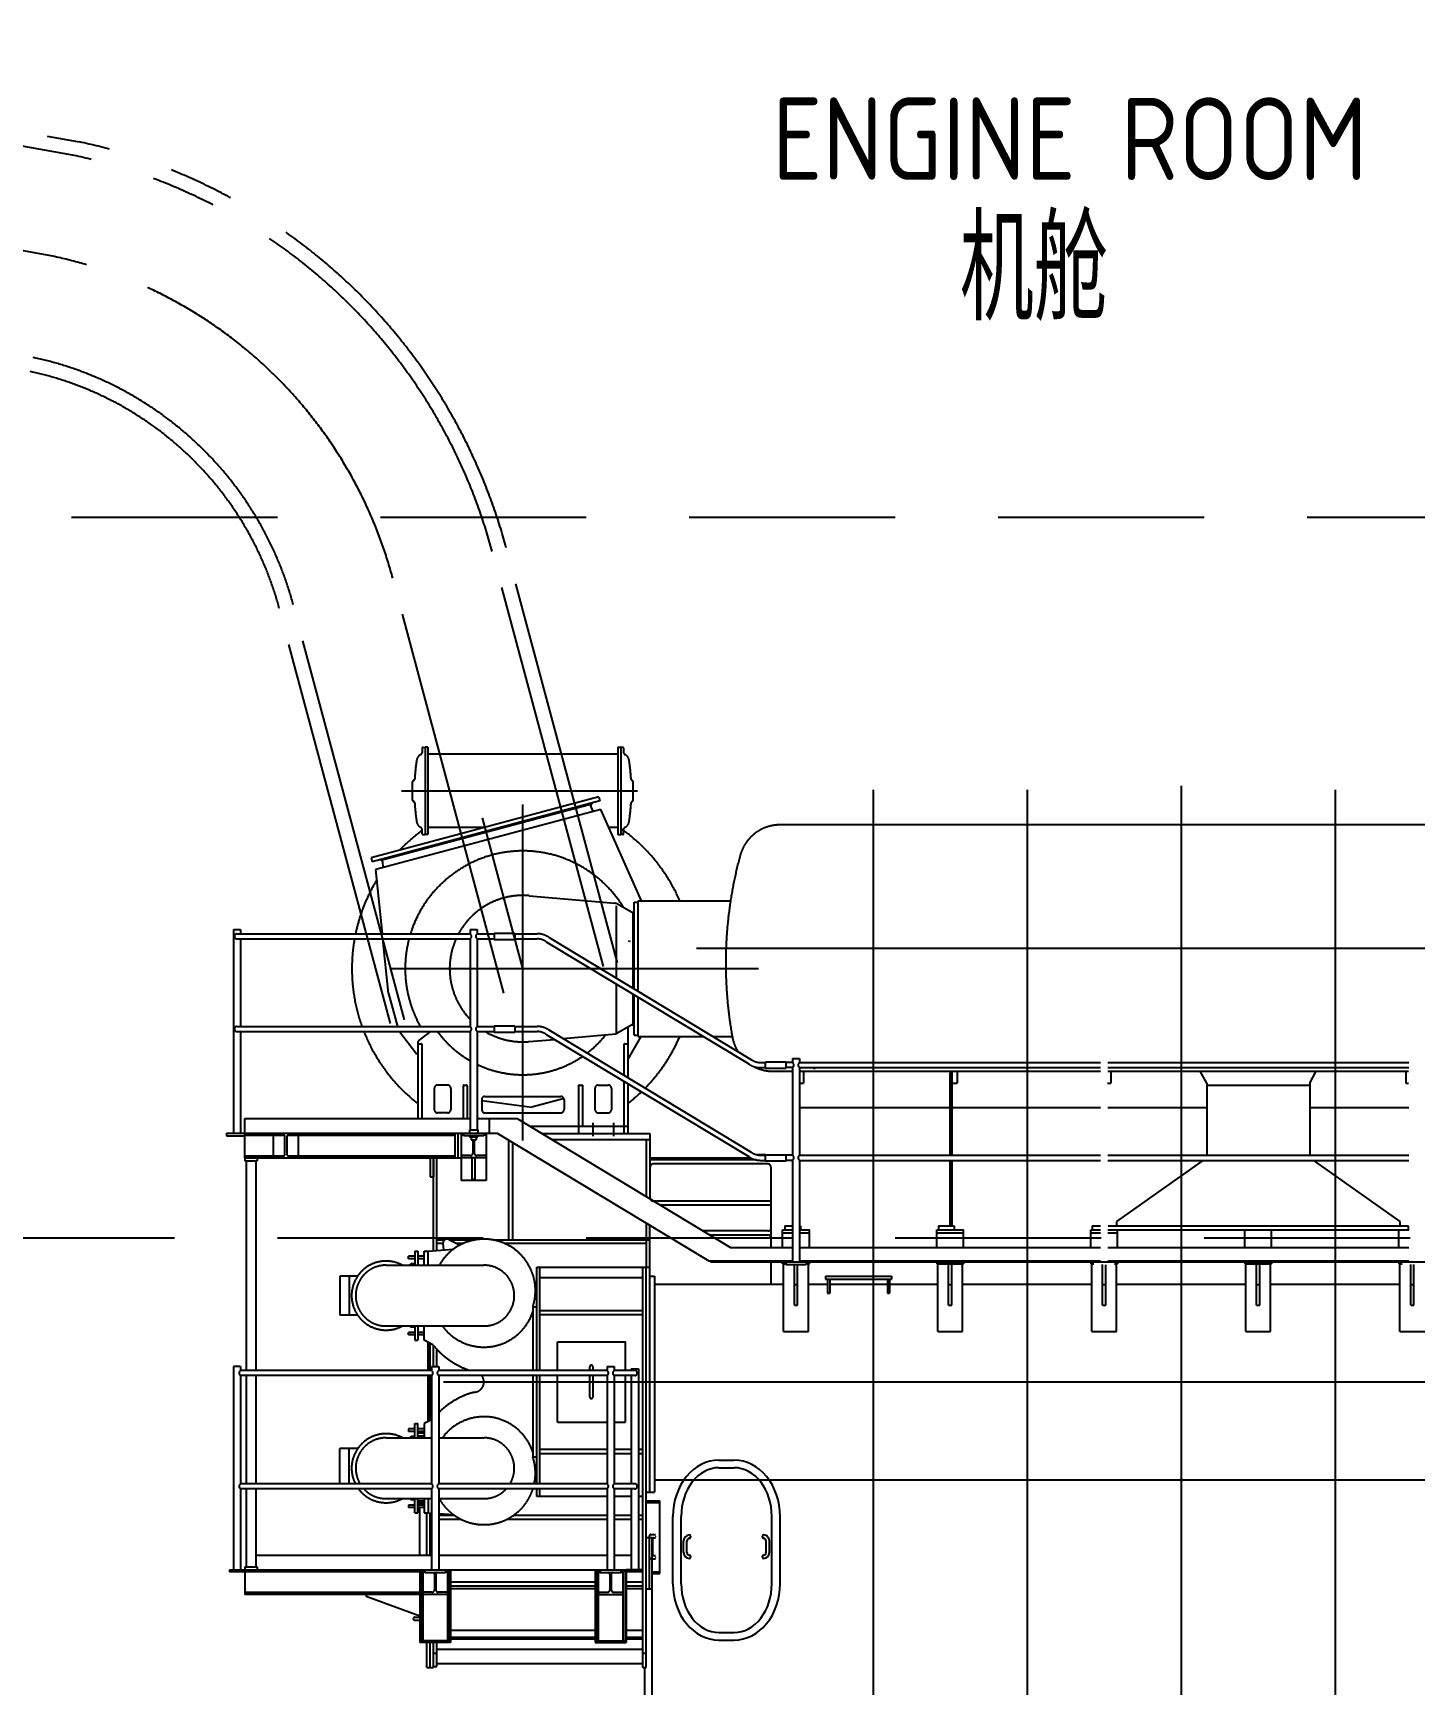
# Model space of a CAD drawing. Header units: millimetres. Extents: x -1838618 to -1600818, y -1770412 to -1553248.
# Drawn here: x -1812790 to -1806082, y -1657614 to -1649596 of the extents above; entities that cross this region are included whole.
import ezdxf

# ---------------------------------------------------------------- set-up
doc = ezdxf.new("R2010")
doc.units = ezdxf.units.MM
doc.header["$LTSCALE"] = 100
for name, pattern in [('CENTER2', [28.575, 19.05, -3.175, 3.175, -3.175]), ('DASHED', [0.75, 0.5, -0.25]), ('PHANTOM', [2.5, 1.25, -0.25, 0.25, -0.25, 0.25, -0.25])]:
    doc.linetypes.add(name, pattern=pattern)
for name, color, linetype in [('418exhaust', 30, 'Continuous'), ('419insulation', 63, 'PHANTOM'), ('bt', 7, 'Continuous')]:
    doc.layers.add(name, color=color, linetype=linetype)
doc.styles.get("Standard").update_dxf_attribs({"font": 'gbenor.shx', "width": 0.9, "bigfont": 'gbcbig.shx'})

# ---------------------------------------------------------------- blocks, each defined once
blk = doc.blocks.new('ME-1')
at = {"color": 9, "linetype": 'CENTER2', "ltscale": 25.4}
for p, q in [((-747.021075, 6578.2345), (-747.021075, 6556.96985)), ((-743.126275, 6582.2323), (-732.985275, 6582.4978)), ((-719.01815, 6582.49475), (-733.019625, 6582.49475)), ((-733.019625, 6582.49475), (-733.019625, 6158.5003)), ((-719.01815, 6582.49475), (-719.01815, 6158.5003)), ((202.98045, 6582.49475), (202.98045, 6158.5003)), ((202.98045, 6582.49475), (216.980375, 6582.49475)), ((227.08515, 6582.2323), (216.94795, 6582.4978)), ((216.980375, 6582.49475), (216.980375, 6158.5003)), ((230.980325, 6578.2345), (230.980325, 6556.96985)), ((202.98045, 6548.49815), (-719.01815, 6548.49815)), ((-794.01815, 6325.500125), (-794.01815, 6415.49645)), ((277.98045, 6325.500125), (277.98045, 6415.49645)), ((111.218275, 6341.98495), (-994.768875, 6045.64095)), ((-846.722, 6370.5002), (298.527175, 6370.5002)), ((111.21675, 6341.9819), (116.3933, 6322.66235)), ((1441.979625, 6375.71985), (1441.979625, -1397.150425)), ((2189.979575, 6375.71985), (2189.979575, -1397.150425)), ((2937.983725, 6395.238875), (2937.983725, -1397.150425)), ((3685.98445, 6375.71985), (3685.98445, -1397.150425)), ((116.3933, 6322.66235), (-989.59005, 6026.314925)), ((119.77465, 6281.124875), (-971.75405, 5988.650525)), ((76.635375, 6306.834025), (-947.244625, 6032.48635)), ((-258.019625, 4673.512275), (-258.019625, 6304.702775)), ((83.56935, 6271.4306), (71.53475, 6298.275375)), ((75.34145, 6311.662675), (76.635375, 6306.834025)), ((318.426925, 5838.0024), (119.77465, 6281.12565)), ((-747.021075, 6162.762075), (-747.021075, 6184.0275)), ((-446.62435, 6192.5003), (-719.01815, 6192.5003)), ((-258.0135, 5508.003625), (-454.229325, 6240.288925)), ((202.98045, 6192.5003), (159.499775, 6192.5003)), ((230.980325, 6162.762075), (230.980325, 6184.0275)), ((5570.9965, 6206.00015), (990.8131, 6206.00015)), ((-743.127025, 6158.761975), (-732.98605, 6158.496475)), ((-719.01815, 6158.5003), (-733.019625, 6158.5003)), ((202.98045, 6158.5003), (216.980375, 6158.5003)), ((227.084375, 6158.762375), (216.9472, 6158.496875)), ((-994.7666, 6045.634475), (-989.59005, 6026.314925)), ((-948.538575, 6037.3146), (-947.244625, 6032.48635)), ((-935.55715, 5998.358925), (-938.557025, 6027.624525)), ((-939.857075, 5677.50015), (-971.75635, 5988.659675)), ((-226.676525, 5862.122725), (189.0507, 5825.329975)), ((195.623425, 5813.269425), (195.623425, 5462.3665)), ((276.9852, 5778.00445), (201.34815, 5821.459575)), ((276.982525, 5413.28165), (276.982525, 5785.506075)), ((276.982525, 5785.506075), (281.98245, 5785.506075)), ((281.98245, 5410.264975), (281.98245, 5830.507275)), ((281.98245, 5830.507275), (301.982525, 5830.507275)), ((301.982525, 5398.1987), (301.982525, 5838.006975)), ((301.982525, 5838.006975), (750.207175, 5838.006975)), ((-1663.524975, 5697.49985), (-1663.524975, 4710.004425)), ((-1663.524975, 5697.49985), (-1628.533525, 5697.49985)), ((-1628.527425, 5697.500625), (-1628.527425, 5677.4994)), ((-514.51375, 5697.500625), (-514.51375, 5677.4994)), ((-514.51375, 5697.49985), (-479.5223, 5697.49985)), ((-479.5162, 5697.500625), (-479.5162, 5677.4994)), ((-1646.0262, 5677.50015), (-514.51375, 5677.50015)), ((-1646.0262, 5652.500925), (-514.51375, 5652.500925)), ((-1628.527425, 5652.50055), (-1628.527425, 5227.50435)), ((-910.1772, 5387.99325), (-937.2936, 5652.500925)), ((-514.51375, 5652.50055), (-514.51375, 5251.0376)), ((-479.5162, 5677.50435), (-397.82065, 5677.50435)), ((-479.5162, 5652.50435), (-397.82065, 5652.50435)), ((-479.5162, 5652.50055), (-479.5162, 5227.50435)), ((-397.82065, 5680.004125), (-297.82065, 5680.004125)), ((-397.82065, 5680.004125), (-397.82065, 5650.0042)), ((-397.82065, 5650.0042), (-297.82065, 5650.0042)), ((-297.82065, 5680.004125), (-297.82065, 5650.0042)), ((-297.82065, 5677.50435), (-188.35295, 5677.50435)), ((-297.82065, 5652.50435), (-188.35295, 5652.50435)), ((-145.333075, 5638.939675), (838.166075, 5045.582575)), ((-130.995525, 5659.41965), (852.5036, 5066.06255)), ((584.9457, 5608.0002), (5867.323675, 5608.0002)), ((-895.8309, 5508.0002), (885.3943, 5508.0002)), ((-910.1772, 5387.990575), (-867.174125, 5227.502075)), ((195.62305, 5433.2367), (195.62305, 5191.26625)), ((276.982525, 5230.5134), (276.982525, 5384.151475)), ((281.98245, 5185.512175), (281.98245, 5381.1348)), ((301.982525, 5178.012475), (301.982525, 5369.068525)), ((-1646.0262, 5227.503975), (-514.51375, 5227.503975)), ((-514.51375, 5251.0376), (-514.51375, 5227.50435)), ((-479.5162, 5227.50435), (-397.82065, 5227.50435)), ((-397.82065, 5230.004125), (-297.82065, 5230.004125)), ((-397.82065, 5230.004125), (-397.82065, 5200.0042)), ((-297.82065, 5230.004125), (-297.82065, 5200.0042)), ((-297.82065, 5227.50435), (-188.35295, 5227.50435)), ((276.9848, 5238.003925), (195.62915, 5191.2632)), ((251.982525, 5223.644275), (251.982525, 4978.3638)), ((276.982525, 5230.5134), (281.98245, 5230.5134)), ((-1646.0262, 5202.503975), (-514.51375, 5202.503975)), ((-1628.527425, 5202.50435), (-1628.527425, 4710.004425)), ((-856.76915, 5202.5036), (-773.1281, 5093.49975)), ((-768.017175, 5154.48265), (-768.017175, 4780.004125)), ((-764.1094, 5157.4814), (-705.434775, 5202.50435)), ((-764.013275, 5143.0069), (-752.01375, 5143.0069)), ((-748.02205, 5143.0069), (-748.02205, 4780.004125)), ((-514.51375, 5202.50435), (-514.51375, 4725.0042)), ((-479.5162, 5202.50435), (-479.5162, 4864.995975)), ((-479.5162, 5202.50435), (-397.82065, 5202.50435)), ((-397.82065, 5200.0042), (-297.82065, 5200.0042)), ((-297.82065, 5202.50435), (-188.35295, 5202.50435)), ((-226.672725, 5153.891375), (-105.07695, 5164.653025)), ((-145.33345, 5188.94005), (838.170275, 4595.578)), ((852.5078, 4616.05835), (-130.995925, 5209.420025)), ((-62.9707, 5168.3796), (195.626475, 5191.26625)), ((231.98245, 5139.0068), (231.98245, 4990.430075)), ((235.9814, 5143.0069), (247.9809, 5143.0069)), ((314.724, 5178.012475), (251.9871, 5069.348925)), ((281.98245, 5185.512175), (301.982525, 5185.512175)), ((301.982525, 5178.012475), (618.66115, 5178.012475)), ((666.9449, 5178.012475), (758.55945, 5178.012475)), ((895.52385, 5052.491375), (919.935625, 5052.491375)), ((919.932575, 5054.99155), (1019.929525, 5054.99155)), ((919.935625, 5024.991225), (919.935625, 5054.99155)), ((1019.932575, 5024.991225), (1019.932575, 5054.99155)), ((1050.48335, 5052.491375), (1019.932575, 5052.491375)), ((1050.48335, 5072.492975), (1050.48335, 5052.491775)), ((1050.48335, 5072.492225), (1085.478225, 5072.492225)), ((1085.478225, 5052.492525), (2546.4844, 5052.492525)), ((1085.4809, 5072.492975), (1085.4809, 5052.491775)), ((2581.491125, 5052.492525), (4042.4763, 5052.492525)), ((895.52385, 5027.492525), (919.257, 5027.492525)), ((919.932575, 5024.991225), (1019.929525, 5024.991225)), ((956.856175, 5009.99605), (1050.48335, 5009.99605)), ((1050.48335, 5027.492525), (1019.932575, 5027.492525)), ((1050.48335, 5027.4933), (1050.48335, 4602.496725)), ((1085.478225, 5027.493675), (2546.487825, 5027.493675)), ((1085.4809, 5027.4933), (1085.4809, 4602.496725)), ((1085.4809, 5009.99605), (2545.849625, 5009.99605)), ((1103.9818, 5009.99605), (1103.9818, 4951.99625)), ((1814.97995, 5002.00005), (1824.9802, 5002.00005)), ((1814.97995, 5002.00005), (1814.97995, 4602.496725)), ((1824.9802, 5009.99605), (1824.9802, 4602.496725)), ((1849.9802, 5009.99605), (1849.9802, 4951.99625)), ((2581.3576, 5009.99605), (4041.82245, 5009.99605)), ((2581.488825, 5027.493675), (4042.4801, 5027.493675)), ((2595.98085, 5009.99605), (2595.98085, 4951.99625)), ((3061.9816, 4951.997375), (3030.2006, 5009.99795)), ((3561.981425, 4951.997775), (3593.76205, 5009.997575)), ((4027.980825, 5009.99605), (4027.980825, 4951.99625)), ((-688.0184, 4927.00615), (-688.0184, 4824.00665)), ((-624.016925, 4943.0069), (-672.014975, 4943.0069)), ((-608.019625, 4927.00615), (-608.019625, 4824.00665)), ((-548.02205, 4939.0068), (-548.02205, 4780.004125)), ((-544.01815, 4943.0069), (-532.018625, 4943.0069)), ((-528.020825, 4939.0068), (-528.020825, 4780.004125)), ((11.978175, 4943.0069), (31.97825, 4943.0069)), ((11.978175, 4943.0069), (11.978175, 4708.00705)), ((31.97825, 4943.0069), (31.97825, 4747.007375)), ((91.980375, 4927.00615), (91.980375, 4824.00665)), ((107.9819, 4943.0069), (155.979175, 4943.0069)), ((171.979175, 4927.006925), (171.979175, 4824.00665)), ((231.98245, 4961.2999), (231.98245, 4709.99985)), ((251.982525, 4949.233625), (251.982525, 4709.99985)), ((1085.4809, 4951.99625), (1103.9818, 4951.99625)), ((1824.9802, 4951.99625), (1849.9802, 4951.99625)), ((2580.9025, 4951.99625), (2595.98085, 4951.99625)), ((3061.981225, 4951.998525), (3061.981225, 4602.496725)), ((3061.981225, 4942.996225), (3561.981225, 4942.996225)), ((3561.981225, 4951.997775), (3561.981225, 4602.496725)), ((4027.980825, 4951.99625), (4040.639525, 4951.99625)), ((-479.5162, 4864.995975), (-479.5162, 4725.0042)), ((-458.019625, 4872.006225), (-458.019625, 4824.00665)), ((-458.011975, 4867.631925), (-213.938875, 4835.4992)), ((-442.0162, 4888.006975), (-74.018075, 4888.006975)), ((-58.0177, 4877.27815), (-213.93925, 4835.4992)), ((-58.0219, 4872.006225), (-58.0219, 4824.00665)), ((1085.4809, 4833.987825), (1814.97995, 4833.987825)), ((1824.9802, 4833.987825), (2545.9942, 4833.987825)), ((2581.617375, 4833.987825), (3061.981225, 4833.987825)), ((3561.981225, 4833.987825), (4042.40915, 4833.987825)), ((-1608.025725, 4710.004425), (-1608.025725, 4780.004125)), ((-1608.025725, 4780.004125), (-514.51375, 4780.004125)), ((-624.016925, 4808.00705), (-672.014975, 4808.00705)), ((-479.5162, 4780.004125), (-286.36435, 4780.004125)), ((-442.0162, 4808.00705), (-74.018075, 4808.00705)), ((-421.0079, 4780.004125), (-421.0079, 4710.004425)), ((-286.3651, 4780.00565), (749.59185, 4154.99725)), ((-225.042325, 4743.0069), (7.9819, 4743.0069)), ((15.982075, 4743.0069), (251.982525, 4743.0069)), ((81.97825, 4758.969125), (81.97825, 4695.33615)), ((107.9777, 4808.00705), (155.97575, 4808.00705)), ((181.98245, 4758.969125), (181.98245, 4695.33615)), ((-1696.0323, 4710.004425), (-1696.0323, 4697.004325)), ((-1696.0323, 4710.004425), (-383.1539, 4710.004425)), ((-1696.0323, 4697.004325), (-1608.025725, 4697.004325)), ((-1608.025725, 4590.00435), (-1608.025725, 4710.004425)), ((-1608.025725, 4700.0042), (-1418.029375, 4700.0042)), ((-1468.029375, 4590.00435), (-1468.029375, 4710.004425)), ((-1413.0306, 4605.004125), (-1413.0306, 4695.004275)), ((-1403.03305, 4605.004125), (-1403.03305, 4695.004275)), ((-1398.03425, 4700.0042), (-1348.02815, 4700.0042)), ((-1348.02815, 4590.00435), (-1348.02815, 4710.004425)), ((-1348.02815, 4700.0042), (-587.0052, 4700.0042)), ((-587.0052, 4590.00435), (-587.0052, 4710.004425)), ((-572.008875, 4590.00435), (-572.008875, 4710.004425)), ((-557.018625, 4710.004425), (-557.018625, 4480.0045)), ((-547.021075, 4699.004375), (-557.018625, 4699.004375)), ((-547.021075, 4710.004425), (-547.021075, 4697.004325)), ((-447.021075, 4697.004325), (-547.021075, 4697.004325)), ((-517.0223, 4725.0042), (-517.0223, 4710.004425)), ((-517.0223, 4725.0042), (-477.01985, 4725.0042)), ((-517.0223, 4697.004325), (-517.0223, 4691.004575)), ((-517.0223, 4691.004575), (-477.01985, 4691.004575)), ((-509.0206, 4691.004575), (-509.0206, 4677.00425)), ((-509.0206, 4677.00425), (-485.021575, 4677.00425)), ((-500.26815, 4677.00425), (-500.26815, 4613.0024)), ((-493.774, 4677.00425), (-493.774, 4613.0024)), ((-485.021575, 4691.004575), (-485.021575, 4677.00425)), ((-477.01985, 4725.0042), (-477.01985, 4710.004425)), ((-477.01375, 4691.004575), (-477.01375, 4697.004325)), ((-447.021075, 4710.004425), (-447.021075, 4697.004325)), ((-437.023525, 4699.004375), (-447.021075, 4699.004375)), ((-437.023525, 4710.004425), (-437.023525, 4480.0045)), ((-383.1516, 4710.003275), (644.51715, 4089.995575)), ((-326.018875, 4191.00265), (-326.018875, 4675.53445)), ((-306.01765, 4191.00265), (-306.01765, 4663.467425)), ((-167.02725, 4708.00705), (358.975625, 4708.00705)), ((-117.2836, 4677.996075), (358.975625, 4677.996075)), ((340.48465, 4677.996075), (340.48465, 4401.8177)), ((358.975625, 4708.00705), (358.975625, 4390.662)), ((-1608.025725, 4600.0042), (-1418.029375, 4600.0042)), ((-1608.025725, 4590.00435), (-1608.025725, 4575.0042)), ((-1608.025725, 4590.00435), (-557.3055, 4590.00435)), ((-1608.025725, 4575.0042), (-1548.02815, 4575.0042)), ((-1602.141925, 4575.0042), (-1602.141925, 3557.510775)), ((-1553.8448, 4575.0042), (-1553.8448, 3557.510775)), ((-1548.02815, 4590.00435), (-1548.02815, 4575.0042)), ((-1398.03425, 4600.0042), (-1348.02815, 4600.0042)), ((-1348.02815, 4600.0042), (-587.0052, 4600.0042)), ((-708.0135, 4590.00435), (-708.0135, 4497.96525)), ((-692.0162, 4590.00435), (-692.0162, 4497.96525)), ((-692.0162, 4139.2006), (-692.0162, 4590.00435)), ((-676.018875, 4140.3946), (-676.018875, 4590.00435)), ((-512.26765, 4601.00175), (-557.018625, 4601.00175)), ((-437.023525, 4590.00435), (-557.018625, 4590.00435)), ((-504.5223, 4485.004425), (-504.5223, 4590.00435)), ((-489.51985, 4485.004425), (-489.51985, 4590.00435)), ((-437.023525, 4601.00175), (-481.7745, 4601.00175)), ((358.975625, 4589.98795), (847.12755, 4589.98795)), ((876.878375, 4579.984675), (358.975625, 4579.984675)), ((919.935625, 4603.985225), (880.6538, 4603.985225)), ((895.52385, 4602.49635), (919.935625, 4602.49635)), ((895.52385, 4577.496725), (919.935625, 4577.496725)), ((919.932575, 4604.996125), (1019.929525, 4604.996125)), ((919.932575, 4574.9962), (1019.929525, 4574.9962)), ((919.935625, 4574.9958), (919.935625, 4604.996125)), ((1019.932575, 4574.9958), (1019.932575, 4604.996125)), ((1050.48335, 4602.49635), (1019.932575, 4602.49635)), ((1050.48335, 4577.496725), (1019.932575, 4577.496725)), ((1050.48335, 4577.4971), (1050.48335, 4084.9968)), ((1085.478225, 4602.496725), (2546.487825, 4602.496725)), ((1085.478225, 4577.496725), (2546.483625, 4577.496725)), ((1085.4809, 4577.4971), (1085.4809, 4084.9968)), ((1814.97995, 4577.496725), (1814.97995, 4260.00215)), ((1824.9802, 4577.496725), (1824.9802, 4260.00215)), ((2581.48425, 4602.496725), (4042.480875, 4602.496725)), ((2581.48425, 4577.496725), (4042.475925, 4577.496725)), ((3042.9642, 4577.496725), (2623.981125, 4279.99955)), ((3581.001125, 4577.496725), (3999.98115, 4280.00185)), ((-708.0135, 4497.96525), (-692.0162, 4497.96525)), ((931.48425, 4559.983825), (374.484275, 4559.983825)), ((946.4844, 4544.983675), (946.4844, 4154.996875)), ((-437.023525, 4480.0045), (-557.018625, 4480.0045)), ((-489.51985, 4485.004425), (-504.5223, 4485.004425)), ((946.4844, 4379.985425), (376.672, 4379.985425)), ((946.4844, 4359.98535), (409.8221, 4359.98535)), ((340.48465, 4273.423), (340.48465, 4059.0027)), ((358.975625, 2966.998675), (358.975625, 4262.266925)), ((1013.9809, 4260.00215), (1013.9809, 4240.00245)), ((1013.9809, 4260.00215), (1050.48335, 4260.00215)), ((1085.4809, 4260.00215), (1088.97975, 4260.00215)), ((1088.97975, 4260.00215), (1088.97975, 4240.00245)), ((1759.980025, 4260.00215), (1759.980025, 4240.00245)), ((1759.980025, 4260.00215), (1834.980025, 4260.00215)), ((1834.980025, 4260.00215), (1834.980025, 4240.00245)), ((2505.9811, 4260.00175), (2505.9811, 4240.001675)), ((2505.9811, 4260.00175), (2546.488225, 4260.00175)), ((2583.98135, 4260.00175), (4039.9811, 4260.00175)), ((2623.981125, 4280.00185), (2623.981125, 4260.00175)), ((3999.98095, 4280.00185), (3999.98095, 4260.00175)), ((4039.9811, 4260.00175), (4039.9811, 4240.001675)), ((-676.018875, 4191.00265), (-638.0184, 4191.00265)), ((-676.018875, 4175.00305), (-646.09335, 4175.00305)), ((-645.965175, 4173.3593), (-643.45205, 4142.825325)), ((-617.2283, 4192.9619), (-563.073325, 4166.436)), ((-614.025475, 4191.00265), (-491.552325, 4191.00265)), ((-580.5599, 4175.00305), (-544.9947, 4175.00305)), ((-402.489825, 4191.00265), (358.975625, 4191.00265)), ((-349.04745, 4175.00305), (340.48465, 4175.00305)), ((931.48425, 4234.98765), (617.0071, 4234.98765)), ((931.48425, 4214.987575), (650.157575, 4214.987575)), ((1002.985025, 4240.00245), (1050.48335, 4240.00245)), ((1002.985025, 4154.996875), (1002.985025, 4240.00245)), ((1002.985025, 4226.426325), (1050.48335, 4226.426325)), ((1085.4809, 4240.00245), (1132.981125, 4240.00245)), ((1085.4809, 4226.426325), (1132.981125, 4226.426325)), ((1132.981125, 4154.996875), (1132.981125, 4240.00245)), ((1750.987275, 4240.00245), (1880.98185, 4240.00245)), ((1750.987275, 4154.996875), (1750.987275, 4240.00245)), ((1750.987275, 4226.426325), (1880.98185, 4226.426325)), ((1880.98185, 4154.996875), (1880.98185, 4240.00245)), ((2498.985325, 4240.001675), (2546.488225, 4240.001675)), ((2498.985325, 4154.996875), (2498.985325, 4240.001675)), ((2498.985325, 4226.426325), (2546.488225, 4226.426325)), ((2581.48425, 4240.001675), (4042.48125, 4240.001675)), ((2581.48425, 4226.426325), (2628.98295, 4226.426325)), ((2628.98295, 4154.996875), (2628.98295, 4240.001675)), ((3246.9784, 4154.996875), (3246.9784, 4240.001675)), ((3376.97375, 4154.996875), (3376.97375, 4240.001675)), ((3994.9795, 4154.996875), (3994.9795, 4240.001675)), ((-812.572825, 4099.902725), (-812.572825, 4111.90225)), ((-783.08065, 4111.90225), (-812.572825, 4111.90225)), ((-783.08065, 4099.903125), (-812.572825, 4099.903125)), ((-783.08065, 4137.302775), (-783.08065, 4068.501675)), ((-783.07835, 4137.30125), (-768.075925, 4137.30125)), ((-768.0782, 4137.302775), (-768.0782, 4068.501675)), ((-737.469075, 4111.90225), (-767.62045, 4111.90225)), ((-737.469075, 4099.903125), (-767.62045, 4099.903125)), ((-737.469075, 4068.5013), (-737.469075, 4137.302775)), ((-737.466775, 4137.30125), (-717.465575, 4137.30125)), ((-717.4671, 4137.30125), (-595.090075, 4146.4348)), ((-717.46175, 4068.5013), (-717.46175, 4137.302775)), ((644.515625, 4089.996725), (1050.48335, 4089.996725)), ((749.592625, 4154.996875), (1050.48335, 4154.996875)), ((1085.4809, 4154.996875), (2546.488225, 4154.996875)), ((1085.4809, 4089.996725), (2546.487825, 4089.996725)), ((2581.48425, 4154.996875), (4042.48125, 4154.996875)), ((2581.48425, 4089.996725), (4042.48125, 4089.996725)), ((-1145.8286, 4016.001525), (-1145.8286, 3826.004025)), ((-1060.0292, 4015.99885), (-1145.826325, 4015.99885)), ((-1101.82835, 4016.001525), (-1101.82835, 3826.004025)), ((-922.067625, 4068.49975), (-447.0188, 4068.49975)), ((-808.230175, 4068.506625), (-801.077625, 4074.5083)), ((-801.0738, 4074.502575), (-801.0738, 4068.501675)), ((-783.08065, 4074.502575), (-801.0738, 4074.502575)), ((-758.752025, 4068.501675), (-758.752025, 4067.890925)), ((-190.022625, 3557.5283), (-190.022625, 4059.0027)), ((-190.022625, 4059.0027), (-175.0263, 4059.0027)), ((-175.0263, 3557.5283), (-175.0263, 4059.0027)), ((-175.0263, 4059.0027), (358.975625, 4059.0027)), ((323.9754, 3262.003325), (323.9754, 4054.896175)), ((339.975375, 2115.004725), (339.975375, 4059.0027)), ((358.975625, 4014.984525), (380.975375, 4014.984525)), ((380.975375, 4014.984525), (380.975375, 2966.998675)), ((652.803075, 4084.9968), (6755.977275, 4084.9968)), ((946.4844, 4084.9968), (946.4844, 3976.998525)), ((1002.9812, 4074.998475), (1002.9812, 4084.9968)), ((1002.985025, 4074.998475), (1017.97945, 4074.998475)), ((1007.98495, 3745.9984), (1007.98495, 4074.998475)), ((1017.976025, 4071.997075), (1117.976025, 4071.997075)), ((1017.97945, 4084.9968), (1017.97945, 4071.997075)), ((1059.985, 3874.998475), (1059.985, 4071.997075)), ((1075.981175, 3874.998475), (1075.981175, 4071.997075)), ((1117.97945, 4084.9968), (1117.97945, 4071.997075)), ((1117.97945, 4074.998475), (1132.981125, 4074.998475)), ((1127.9858, 3745.9984), (1127.9858, 4074.998475)), ((1132.981125, 4074.998475), (1132.981125, 4084.9968)), ((1211.4876, 4015.500275), (1531.4854, 4015.500275)), ((1211.4876, 4015.500275), (1211.4876, 3999.9981)), ((1531.4854, 4015.500275), (1531.4854, 3999.9981)), ((1750.987275, 4084.9968), (1750.987275, 4074.998475)), ((1750.987275, 4074.998475), (1880.98185, 4074.998475)), ((1755.9868, 3745.9984), (1755.9868, 4074.998475)), ((1807.986475, 3874.998475), (1807.986475, 4074.998475)), ((1823.98265, 3874.998475), (1823.98265, 4074.998475)), ((1875.986875, 3745.9984), (1875.986875, 4074.998475)), ((1880.98185, 4084.9968), (1880.98185, 4074.998475)), ((2498.985325, 4084.9968), (2498.985325, 4074.998475)), ((2498.985325, 4074.998475), (2513.98395, 4074.998475)), ((2503.98525, 3745.9984), (2503.98525, 4074.998475)), ((2555.9872, 3874.998475), (2555.9872, 4071.326825)), ((2571.983375, 3874.998475), (2571.983375, 4071.0659)), ((2613.9828, 4074.998475), (2628.98295, 4074.998475)), ((2623.985325, 3745.9984), (2623.985325, 4074.998475)), ((2628.98295, 4084.9968), (2628.98295, 4074.998475)), ((3246.9784, 4084.9968), (3246.9784, 4074.998475)), ((3246.9784, 4074.998475), (3376.97375, 4074.998475)), ((3251.9787, 3745.9984), (3251.9787, 4074.998475)), ((3303.978375, 3874.998475), (3303.978375, 4074.998475)), ((3319.97455, 3874.998475), (3319.97455, 4074.998475)), ((3371.9765, 3745.9984), (3371.9765, 4074.998475)), ((3376.97375, 4084.9968), (3376.97375, 4074.998475)), ((3994.9795, 4084.9968), (3994.9795, 4074.998475)), ((3994.9795, 4074.998475), (4009.85225, 4074.998475)), ((3999.979425, 3745.9984), (3999.979425, 4074.998475)), ((4051.979475, 3874.998475), (4051.979475, 4071.781925)), ((4067.97525, 3874.998475), (4067.97525, 4071.781925)), ((-175.0263, 4009.0027), (323.9754, 4009.0027)), ((380.975375, 3976.998525), (1002.985025, 3976.998525)), ((1059.985, 3975), (1075.981175, 3975)), ((1132.981125, 3976.998525), (1221.48555, 3976.998525)), ((1211.4876, 3999.9981), (1531.4854, 3999.9981)), ((1221.48555, 3999.9981), (1221.48555, 3932.998275)), ((1221.48555, 3932.998275), (1231.485, 3932.998275)), ((1231.485, 3999.9981), (1231.485, 3932.998275)), ((1231.485, 3976.998525), (1511.484175, 3976.998525)), ((1511.484175, 3999.9981), (1511.484175, 3932.998275)), ((1511.484175, 3932.998275), (1521.48555, 3932.998275)), ((1521.48555, 3999.9981), (1521.48555, 3932.998275)), ((1521.48555, 3976.998525), (1750.987275, 3976.998525)), ((1807.986475, 3975), (1823.98265, 3975)), ((1880.98185, 3976.998525), (2498.985325, 3976.998525)), ((2555.9872, 3975), (2571.983375, 3975)), ((2628.98295, 3976.998525), (3246.9784, 3976.998525)), ((3303.978375, 3975), (3319.97455, 3975)), ((3376.97375, 3976.998525), (3994.9795, 3976.998525)), ((4051.979475, 3975), (4067.97525, 3975)), ((-210.02385, 3867.502975), (-210.02385, 3557.5283)), ((-210.02385, 3866.502), (-190.022625, 3866.502)), ((1059.985, 3874.998475), (1075.981175, 3874.998475)), ((1807.986475, 3874.998475), (1823.98265, 3874.998475)), ((2555.9872, 3874.998475), (2571.983375, 3874.998475)), ((3303.978375, 3874.998475), (3319.97455, 3874.998475)), ((4051.979475, 3874.998475), (4067.97525, 3874.998475)), ((-1060.0292, 3826.001375), (-1145.826325, 3826.001375)), ((-922.068375, 3773.500075), (-447.01955, 3773.500075)), ((-801.07535, 3767.502975), (-808.224075, 3773.5016)), ((-801.0738, 3773.5012), (-801.0738, 3767.5007)), ((-783.08065, 3773.5012), (-783.08065, 3704.707725)), ((-768.0782, 3773.5012), (-768.0782, 3704.707725)), ((-737.469075, 3704.70735), (-737.469075, 3773.5012)), ((-175.0263, 3849.002475), (323.9754, 3849.002475)), ((-175.0263, 3829.002375), (323.9754, 3829.002375)), ((-783.08065, 3742.102825), (-812.572825, 3742.102825)), ((-812.572825, 3730.10065), (-812.572825, 3742.10245)), ((-783.08065, 3730.10065), (-812.572825, 3730.10065)), ((-783.08065, 3767.5007), (-801.0738, 3767.5007)), ((-783.08065, 3704.70735), (-768.0782, 3704.70735)), ((-737.469075, 3742.102825), (-767.62045, 3742.102825)), ((-737.469075, 3730.10065), (-767.62045, 3730.10065)), ((-694.363, 3681.9809), (-737.46755, 3704.7104)), ((-718.017175, 3557.5283), (-718.017175, 3694.455725)), ((-708.019625, 3557.5283), (-708.019625, 3689.182675)), ((-90.523125, 3557.5283), (-90.523125, 3697.002425)), ((-90.523125, 3697.002425), (239.47565, 3697.002425)), ((239.47565, 3557.5283), (239.47565, 3697.002425)), ((1007.98495, 3745.9984), (1127.9858, 3745.9984)), ((1755.9868, 3745.9984), (1875.986875, 3745.9984)), ((2503.98525, 3745.9984), (2623.985325, 3745.9984)), ((3251.9787, 3745.9984), (3371.9765, 3745.9984)), ((3999.979425, 3745.9984), (4119.977225, 3745.9984)), ((-692.0162, 3577.5238), (-692.0162, 3679.093175)), ((-676.018875, 3577.5238), (-676.018875, 3660.802475)), ((-1663.524975, 3577.534875), (-1663.524975, 2590.040225)), ((-1628.527425, 3577.534875), (-1663.518875, 3577.534875)), ((-1628.527425, 3577.534875), (-1628.527425, 3557.5348)), ((-701.47665, 3557.50885), (-1628.527425, 3557.50885)), ((-1628.527425, 3532.5348), (-1628.527425, 3007.5283)), ((-701.47665, 3532.510775), (-1628.527425, 3532.510775)), ((-1602.141925, 3532.510775), (-1602.141925, 3007.5283)), ((-1553.8448, 3532.510775), (-1553.8448, 3007.5283)), ((-718.017175, 3309.550475), (-718.017175, 3532.5283)), ((-708.019625, 3314.82355), (-708.019625, 3532.5283)), ((-701.47665, 3577.5238), (-701.47665, 3557.523725)), ((-701.47665, 3577.5238), (-666.479075, 3577.5238)), ((-701.47665, 3532.523725), (-701.47665, 3007.5283)), ((-666.479075, 3577.5238), (-666.479075, 3557.523725)), ((150.45055, 3532.5283), (-666.479075, 3532.5283)), ((-666.479075, 3532.523725), (-666.479075, 3007.5283)), ((150.45055, 3557.5283), (-666.460775, 3557.5283)), ((-210.02385, 3532.5283), (-210.02385, 3136.5017)), ((-190.022625, 3007.5283), (-190.022625, 3532.5283)), ((-175.0263, 3007.5283), (-175.0263, 3532.5283)), ((-90.523125, 3307.00265), (-90.523125, 3532.5283)), ((66.4757, 3557.5283), (66.4757, 3575.002675)), ((66.4757, 3429.002375), (66.4757, 3532.5283)), ((82.475675, 3557.5283), (82.475675, 3575.002675)), ((82.475675, 3429.002375), (82.475675, 3532.5283)), ((150.45055, 3577.5238), (150.45055, 3557.523725)), ((150.45055, 3577.5238), (185.4481, 3577.5238)), ((150.45055, 3532.523725), (150.45055, 3007.5283)), ((185.4481, 3577.5238), (185.4481, 3557.523725)), ((285.05175, 3557.5283), (185.4481, 3557.5283)), ((285.05175, 3532.5283), (185.4481, 3532.5283)), ((185.4481, 3532.523725), (185.4481, 3007.5283)), ((239.47565, 3307.00265), (239.47565, 3532.5283)), ((267.552975, 3565.032575), (302.544425, 3565.032575)), ((267.552975, 3565.032575), (267.552975, 3557.5325)), ((267.552975, 3532.5283), (267.552975, 3007.5283)), ((302.56275, 3565.032575), (302.56275, 2590.028775)), ((-643.554275, 3502.00005), (5895.317375, 3502.00005)), ((-783.08065, 3299.294675), (-768.0782, 3299.294675)), ((-783.08065, 3230.5008), (-783.08065, 3299.294675)), ((-768.0782, 3230.5008), (-768.0782, 3299.294675)), ((-737.469075, 3299.294675), (-737.469075, 3230.5008)), ((-701.47665, 3318.2747), (-737.466025, 3299.29695)), ((-90.523125, 3307.00265), (150.45055, 3307.00265)), ((185.4481, 3307.00265), (239.47565, 3307.00265)), ((-922.071425, 3230.502325), (-701.478175, 3230.502325)), ((-812.572825, 3273.90175), (-812.572825, 3261.90225)), ((-783.08065, 3273.901375), (-812.572825, 3273.901375)), ((-783.08065, 3261.90185), (-812.572825, 3261.90185)), ((-801.07915, 3236.50055), (-808.2279, 3230.5027)), ((-801.0738, 3230.5008), (-801.0738, 3236.5017)), ((-783.08065, 3236.5017), (-801.0738, 3236.5017)), ((-768.0782, 3255.003375), (-737.469075, 3255.003375)), ((-768.0782, 3240.0036), (-737.469075, 3240.0036)), ((-737.469075, 3273.901375), (-767.62045, 3273.901375)), ((-737.469075, 3261.90185), (-767.62045, 3261.90185)), ((-666.4806, 3230.502325), (-447.0226, 3230.502325)), ((323.9754, 2115.004725), (323.9754, 3262.003325)), ((-1145.83165, 3007.5283), (-1145.83165, 3178.00065)), ((-1060.031475, 3178.003325), (-1145.8286, 3178.003325)), ((-1101.8253, 3007.5285), (-1101.8253, 3178.00085)), ((-210.02385, 3137.502675), (-190.022625, 3137.502675)), ((-175.0263, 3175.002675), (150.45055, 3175.002675)), ((-175.0263, 3155.002975), (150.45055, 3155.002975)), ((185.4481, 3175.002675), (267.552975, 3175.002675)), ((185.4481, 3155.002975), (267.552975, 3155.002975)), ((302.56275, 3175.002675), (323.9754, 3175.002675)), ((302.56275, 3155.002975), (323.9754, 3155.002975)), ((-701.47665, 3007.5283), (-1628.57625, 3007.5283)), ((-1628.527425, 2982.5283), (-1628.527425, 2590.040225)), ((-701.47665, 2982.5283), (-1628.527425, 2982.5283)), ((-1602.141925, 2982.5283), (-1602.141925, 2605.0087)), ((-1553.8448, 2982.5283), (-1553.8448, 2605.0087)), ((-701.47665, 2982.5283), (-701.47665, 2590.028775)), ((150.45055, 3007.5283), (-666.479075, 3007.5283)), ((150.45055, 2982.5283), (-666.479075, 2982.5283)), ((-666.479075, 2982.5283), (-666.479075, 2590.028775)), ((-190.022625, 2945.00275), (-190.022625, 2982.5283)), ((-175.0263, 2945.00275), (-175.0263, 2982.5283)), ((150.45055, 2982.5283), (150.45055, 2590.028775)), ((285.05175, 3007.5283), (185.4481, 3007.5283)), ((185.4481, 2982.5283), (185.4481, 2590.028775)), ((285.05175, 2982.5283), (185.4481, 2982.5283)), ((267.552975, 2982.5283), (267.552975, 2590.028775)), ((339.975375, 2966.99905), (358.975625, 2966.99905)), ((358.975625, 2966.998675), (380.975375, 2966.998675)), ((380.975375, 3026.9989), (5675.8053, 3026.9989)), ((-922.071425, 2935.504925), (-701.478175, 2935.504925)), ((-812.572825, 2904.10195), (-812.572825, 2892.10205)), ((-783.08065, 2904.10195), (-812.572825, 2904.10195)), ((-783.08065, 2892.10205), (-812.572825, 2892.10205)), ((-808.2218, 2935.4994), (-801.0677, 2929.496775)), ((-801.0738, 2929.5025), (-801.0738, 2935.500725)), ((-783.08065, 2929.5025), (-801.0738, 2929.5025)), ((-783.08065, 2866.7019), (-783.08065, 2935.500725)), ((-768.0782, 2866.7019), (-768.0782, 2935.500725)), ((-768.0782, 2925.031275), (-737.469075, 2925.031275)), ((-768.0782, 2915.03145), (-737.469075, 2915.03145)), ((-737.469075, 2904.10195), (-767.62045, 2904.10195)), ((-737.469075, 2892.10205), (-767.62045, 2892.10205)), ((-759.0206, 2660.000225), (-759.0206, 2892.10205)), ((-758.752025, 2935.500725), (-758.752025, 2936.113375)), ((-737.469075, 2935.500725), (-737.469075, 2866.7019)), ((-717.46175, 2935.500725), (-717.46175, 2866.7019)), ((-666.4806, 2935.504925), (-447.0226, 2935.5051)), ((150.45055, 2945.00275), (-190.022625, 2945.00275)), ((267.552975, 2945.00275), (185.4481, 2945.00275)), ((323.9754, 2945.00275), (302.56275, 2945.00275)), ((339.975375, 2925.0065), (406.975575, 2925.0065)), ((339.975375, 2917.0063), (406.975575, 2917.0063)), ((406.975575, 2572.006225), (406.975575, 2925.0061)), ((-783.076075, 2866.703425), (-768.079725, 2866.703425)), ((-737.4706, 2866.703425), (-717.469375, 2866.703425)), ((-724.016925, 2660.000225), (-724.016925, 2866.703425)), ((-717.466325, 2866.703225), (-701.4774, 2865.5098)), ((-708.019625, 2660.000225), (-708.019625, 2865.99885)), ((-666.479075, 2862.8977), (-595.102275, 2857.570475)), ((-666.479075, 2855.002225), (-591.540125, 2855.002225)), ((-666.479075, 2835.00215), (-558.037925, 2835.00215)), ((-336.004225, 2835.00215), (150.45055, 2835.00215)), ((-302.50815, 2855.002225), (150.45055, 2855.002225)), ((185.4481, 2855.002225), (267.552975, 2855.002225)), ((185.4481, 2835.00215), (267.552975, 2835.00215)), ((302.56275, 2855.002225), (323.9754, 2855.002225)), ((302.56275, 2835.00215), (323.9754, 2835.00215)), ((339.975375, 2747.004325), (369.975675, 2747.004325)), ((355.97155, 2497.00395), (355.97155, 2747.00395)), ((369.975675, 2497.00395), (369.975675, 2747.00395)), ((-701.47665, 2660.000225), (-1553.8448, 2660.000225)), ((-708.019625, 2710.031125), (-701.47665, 2710.031125)), ((150.45055, 2660.000225), (-666.479075, 2660.000225)), ((267.552975, 2660.000225), (185.4481, 2660.000225)), ((-1683.008925, 2589.993675), (-1683.008925, 2579.993825)), ((-1682.9952, 2590.040225), (92.949325, 2590.040225)), ((-758.990075, 2580.039975), (-1682.9952, 2580.039975)), ((-1607.9952, 2590.040225), (-1607.9952, 2470.040125)), ((-1607.9891, 2605.0087), (-1607.9891, 2590.008925)), ((-1607.9891, 2605.0087), (-1547.985425, 2605.0087)), ((-1547.985425, 2605.0087), (-1547.985425, 2590.008925)), ((-758.990075, 2590.02915), (-758.990075, 2237.0289)), ((-743.981525, 2585.0296), (-753.9852, 2585.0296)), ((-753.9852, 2585.0296), (-753.9852, 2245.0287)), ((-743.981525, 2590.02915), (-743.981525, 2245.0287)), ((-733.977875, 2579.029475), (-743.981525, 2579.029475)), ((-733.983975, 2577.02905), (-633.983975, 2577.02905)), ((-733.977875, 2590.028775), (-733.977875, 2577.02905)), ((-687.23105, 2567.029575), (-687.23105, 2493.0294)), ((-680.7308, 2567.029575), (-680.7308, 2493.0294)), ((-633.977875, 2590.028775), (-633.977875, 2577.02905)), ((-623.9864, 2579.029475), (-633.977875, 2579.029475)), ((-623.9864, 2590.02915), (-623.9864, 2245.0287)), ((-613.97665, 2585.0296), (-623.9864, 2585.0296)), ((-613.97665, 2585.0296), (-613.97665, 2245.0287)), ((-608.990075, 2590.02915), (-608.990075, 2237.0289)), ((92.949325, 2590.02915), (242.949325, 2590.02915)), ((92.949325, 2590.02915), (92.949325, 2237.0289)), ((97.937425, 2585.0296), (107.945275, 2585.0296)), ((97.937425, 2585.0296), (97.937425, 2245.0287)), ((107.945275, 2590.02915), (107.945275, 2245.0287)), ((107.945275, 2579.029475), (117.949325, 2579.029475)), ((117.943225, 2577.02905), (217.943225, 2577.02905)), ((117.949325, 2590.028775), (117.949325, 2577.02905)), ((164.691175, 2567.029575), (164.691175, 2493.0294)), ((171.191425, 2567.029575), (171.191425, 2493.0294)), ((217.949325, 2590.028775), (217.949325, 2577.02905)), ((217.949325, 2579.029475), (227.94115, 2579.029475)), ((227.94115, 2590.02915), (227.94115, 2245.0287)), ((227.94115, 2585.0296), (237.9452, 2585.0296)), ((237.9452, 2585.0296), (237.9452, 2245.0287)), ((242.949325, 2590.02915), (242.949325, 2237.0289)), ((322.057375, 2590.028775), (242.949325, 2590.028775)), ((322.057375, 2580.02855), (242.949325, 2580.02855)), ((322.057375, 2590.028775), (322.057375, 2580.02855)), ((369.975675, 2580.00375), (406.975575, 2580.00375)), ((369.975675, 2572.00395), (406.9794, 2572.00395)), ((-608.990075, 2532.0469), (92.949325, 2532.0469)), ((-608.990075, 2512.395875), (92.949325, 2512.395875)), ((-608.990075, 2499.330525), (92.949325, 2499.330525)), ((242.949325, 2532.0469), (323.9754, 2532.0469)), ((242.949325, 2512.395875), (323.9754, 2512.395875)), ((242.949325, 2499.330525), (323.9754, 2499.330525)), ((339.975375, 2497.00395), (369.975675, 2497.00395)), ((367.976775, 2497.00395), (367.976775, 770.000075)), ((-1608.996175, 2481.037525), (-758.990075, 2481.037525)), ((-758.990075, 2470.040125), (-1607.9952, 2470.040125)), ((-1017.99275, 2470.040125), (-1017.99275, 2460.0399)), ((-758.98855, 2365.40375), (-1017.991225, 2460.039525)), ((-699.23055, 2481.029125), (-743.981525, 2481.029125)), ((-623.9864, 2470.02945), (-743.981525, 2470.02945)), ((-623.9864, 2481.029125), (-668.731275, 2481.029125)), ((107.945275, 2481.029525), (152.6913, 2481.029525)), ((107.945275, 2470.02945), (227.94115, 2470.02945)), ((183.191325, 2481.029525), (227.94115, 2481.029525)), ((-782.519125, 2360.003675), (-758.990075, 2360.003675)), ((-782.519125, 2345.003525), (-758.990075, 2345.003525)), ((-608.990075, 2297.0627), (92.949325, 2297.0627)), ((-608.990075, 2262.42065), (92.949325, 2262.42065)), ((-608.990075, 2254.764575), (92.949325, 2254.764575)), ((242.949325, 2297.0627), (323.9754, 2297.0627)), ((242.949325, 2262.42065), (323.9754, 2262.42065)), ((242.949325, 2254.764575), (323.9754, 2254.764575)), ((-608.990075, 2245.029075), (-758.990075, 2245.029075)), ((-608.990075, 2237.0289), (-758.990075, 2237.0289)), ((-724.016925, 2115.004725), (-724.016925, 2237.0289)), ((-708.019625, 2115.004725), (-708.019625, 2237.0289)), ((-692.0162, 2115.004725), (-692.0162, 2237.0289)), ((-692.0162, 2185.004825), (-676.018875, 2185.004825)), ((-676.018875, 2120.00465), (-676.018875, 2237.0289)), ((-676.018875, 2205.0049), (323.9754, 2205.0049)), ((92.949325, 2245.029075), (242.949325, 2245.029075)), ((92.949325, 2237.0289), (242.949325, 2237.0289)), ((323.9754, 2185.004825), (339.975375, 2185.004825)), ((-724.016925, 2115.004725), (-692.0162, 2115.004725)), ((-692.0162, 2120.00465), (-676.018875, 2120.00465)), ((-676.018875, 2135.0052), (323.9754, 2135.0052)), ((323.9754, 2115.004725), (339.975375, 2115.004725)), ((331.98055, 2115.004725), (331.98055, 1395.000075))]:
    blk.add_line(p, q, dxfattribs=at)
at = {"color": 9, "linetype": 'Continuous', "ltscale": 25.4}
for p, q in [((692.976775, 3122.339033), (767.976775, 3122.339033)), ((692.976775, 3085.277021), (767.976775, 3085.277021)), ((470.476287, 2521.658125), (470.476287, 2849.376875)), ((510.475554, 2521.658125), (510.475554, 2849.376875)), ((950.477996, 2521.658125), (950.477996, 2849.376875)), ((990.477507, 2521.658125), (990.477507, 2849.376875)), ((355.509002, 2753.326826), (355.509002, 2651.421797)), ((363.51242, 2761.326567), (386.486052, 2761.32057)), ((371.509002, 2741.323652), (371.509002, 2663.418867)), ((375.511168, 2745.323435), (386.509948, 2745.320566)), ((522.476287, 2673.112715), (522.476287, 2730.899824)), ((538.476287, 2673.112715), (538.476287, 2728.900313)), ((922.477263, 2673.112715), (922.477263, 2728.900313)), ((938.477263, 2673.112715), (938.477263, 2730.899824)), ((375.509032, 2659.418713), (386.532225, 2659.415836)), ((363.507537, 2643.421843), (386.50949, 2643.415842)), ((692.976775, 2285.75749), (767.976775, 2285.75749)), ((692.976775, 2248.695967), (767.976775, 2248.695967))]:
    blk.add_line(p, q, dxfattribs=at)
at = {"color": 9, "linetype": 'CENTER2', "ltscale": 25.4}
for centre, radius, start, end in [((-743.017175, 6578.2345), 4, 91.5000019965, 180.0000749987), ((226.980225, 6578.2345), 4, 359.9999089931, 88.5000190014), ((222.980525, 6370.5002), 1008.000175, 172.776631004, 176.7018040016), ((222.980525, 6370.5002), 1008.000175, 171.5126080052, 172.776631004), ((-736.40095, 6513.622675), 38, 115.4372470033, 171.5149579997), ((-757.018625, 6556.96985), 10, 295.4371720031, 0.0000360052), ((240.98055, 6556.96985), 10, 179.9999659958, 244.5628479986), ((220.36325, 6513.622675), 38, 8.4850449944, 64.5627729984), ((-739.019375, 6370.5002), 1008.000175, 7.223371995, 8.4873950021), ((-739.019375, 6370.5002), 1008.000175, 3.2981980031, 7.223371995), ((-790.02035, 6415.49645), 4, 103.6833110001, 179.9999659958), ((-793.32845, 6429.1012), 10, 283.5386539989, 356.6999440013), ((277.29305, 6429.1012), 10, 183.3000539945, 256.4613249989), ((273.98035, 6415.49645), 4, 0.0000360052, 76.3167100017), ((-790.02035, 6325.500125), 4, 179.9999659958, 256.3167299974), ((-793.32845, 6311.894625), 10, 3.3000559987, 76.4613460011), ((222.980525, 6370.5002), 1008.000175, 183.2981959984, 187.223368996), ((77.017225, 6300.730525), 6, 105.0000069997, 204.1466519999), ((-739.019375, 6370.5002), 1008.000175, 352.776628005, 356.7018019969), ((277.29305, 6311.894625), 10, 103.5386750011, 176.6999460055), ((273.98035, 6325.500125), 4, 283.6832899983, 0.0000189965), ((-258.019625, 5508.0002), 829.999925, 126.0973140048, 136.1928800019), ((222.980525, 6370.5002), 1008.000175, 187.223368996, 188.4873919948), ((-736.40095, 6227.375025), 38, 188.4850420003, 244.5627529967), ((-757.018625, 6184.0275), 10, 359.9999810035, 64.5628830015), ((-258.019625, 5508.0002), 829.999925, 23.4281399947, 55.0899869972), ((240.98055, 6184.0275), 10, 115.4371370002, 180.000019997), ((220.36325, 6227.375025), 38, 295.4372270016, 351.5149550056), ((-739.019375, 6370.5002), 1008.000175, 351.5126049979, 352.776628005), ((990.8131, 6005.0003), 201.000025, 89.9999829979, 164.7976039953), ((-743.017175, 6162.762075), 4, 179.9999109941, 268.5000389989), ((226.980225, 6162.762075), 4, 271.4999809986, 0.0000909936), ((-944.52475, 6027.0096), 6, 5.8533250014, 105.0000069997), ((-258.0135, 5508.0063), 571.500025, 31.2840080021, 162.7478909995), ((2727.82175, 5532.98455), 2000.99945, 164.7952540029, 190.3046449995), ((-258.019625, 5508.0002), 829.999925, 148.6392339964, 168.2163589944), ((-258.0135, 5508.0063), 355.50005, 84.9423099965, 151.5250159946), ((186.402525, 5795.44755), 30, 60.1217299969, 84.9423099965), ((349.052825, 5838.006975), 2, 209.9983890056, 269.9953730004), ((-1646.0262, 5664.997875), 12.5, 89.9999829979, 270.0000030015), ((-258.019625, 5508.0002), 829.999925, 169.9738490032, 199.7518889979), ((-258.0135, 5508.006675), 571.500025, 165.3547829994, 209.394367997), ((-258.0135, 5508.006675), 355.500075, 156.0177500007, 223.8198909958), ((-521.837975, 5664.997875), 14.48605, 300.3659460028, 59.6340539972), ((-472.185875, 5664.997875), 14.489525, 120.3802270012, 239.6197580035), ((-188.35295, 5577.50435), 100, 55.0003279986, 90.0004199966), ((-188.35295, 5577.50435), 75, 55.0004370007, 90.0005289995), ((257.199125, 5644.00025), 2, 209.9983890056, 269.9953730004), ((261.3125, 5644.00025), 2, 270.0201800011, 315.0142600014), ((-1646.0262, 5215.003975), 12.5, 89.9999829979, 270.0000030015), ((-521.837975, 5215.00665), 14.48605, 300.3659460028, 59.6340000004), ((-472.191975, 5215.00665), 14.489525, 120.3802270012, 239.6197580035), ((-188.35295, 5127.50435), 100, 55.0000539968, 90.0000369991), ((-258.019625, 5508.0002), 829.999925, 201.5964920051, 232.0877129985), ((-758.019625, 5149.55255), 10, 127.5000169979, 180.000019997), ((-764.013275, 5139.0068), 4, 89.9999829979, 179.9999659958), ((-752.01375, 5139.0068), 4, 359.9999629942, 89.9999280029), ((-258.019625, 5508.00705), 515.00015, 216.3851079939, 240.1291410046), ((-258.0135, 5508.006675), 355.500075, 239.2447130008, 275.0576900035), ((-188.35295, 5127.50435), 75, 55.0000539968, 90.0000920008), ((-258.019625, 5508.00705), 515.00015, 307.2418389992, 321.4045129944), ((235.9814, 5139.0068), 4, 89.9999829979, 179.9999659958), ((247.9809, 5139.0068), 4, 359.9999629942, 89.9999280029), ((-258.019625, 5508.0002), 829.999925, 315.6609049978, 336.5732940037), ((956.856175, 5210.99625), 201.000025, 190.3046039969, 211.2215939933), ((-258.019625, 5508.00705), 515.00015, 244.526690002, 304.2232400048), ((895.52385, 5127.49635), 75, 234.9997230017, 269.9996889996), ((1043.159125, 5039.990625), 14.48605, 300.3659460028, 59.6340539972), ((1092.81465, 5039.990625), 14.489525, 120.3802270012, 239.6197580035), ((895.52385, 5127.496725), 100, 235.0000509936, 270.0000719971), ((956.856175, 5210.99625), 201.000025, 242.7131380026, 270.0000170021), ((1142.81085, 5019.9955), 14.489525, 359.9999820041, 3.6975200047), ((-672.014975, 4927.00615), 16, 89.9999829979, 179.9999659958), ((-624.016925, 4927.00615), 16, 359.9999629942, 89.9999280029), ((-544.01815, 4939.0068), 4, 89.9999829979, 179.9999659958), ((-532.018625, 4939.0068), 4, 359.9999629942, 89.9999280029), ((15.982075, 4939.0068), 4, 89.9999829979, 179.9999659958), ((27.981975, 4939.0068), 4, 359.9999629942, 89.9999280029), ((107.9819, 4927.00615), 16, 89.9999829979, 179.9999659958), ((155.979175, 4927.006925), 16, 0, 89.9999829979), ((-258.019625, 5508.0002), 829.999925, 307.9127280033, 313.8853659926), ((-672.014975, 4824.00665), 16, 180.0000340042, 270.0000170021), ((-624.016925, 4824.00665), 16, 270.0000170021, 359.9999629942), ((-442.0162, 4872.006225), 16, 89.9999829979, 179.9999659958), ((-442.0162, 4824.00665), 16, 180.0000340042, 270.0000170021), ((-74.018075, 4824.00665), 16, 270.0000170021, 359.9999629942), ((-74.018075, 4872.006225), 16, 359.9999629942, 89.9999280029), ((107.9777, 4824.00665), 16, 180.0000340042, 269.9999630009), ((155.97575, 4824.00665), 16, 269.9999630009, 359.9999639948), ((7.9819, 4747.007375), 4, 270.0000170021, 359.9999629942), ((15.982075, 4739.0068), 4, 89.9999829979, 179.9999659958), ((35.98215, 4747.007375), 4, 180.0000340042, 270.0000170021), ((227.980825, 4747.007375), 4, 270.0000170021, 359.9999629942), ((-1418.029375, 4695.004275), 5, 359.9999820041, 89.9999829979), ((-1398.03425, 4695.004275), 5, 89.9999829979, 180.000019997), ((-1418.029375, 4605.004125), 5, 270.0000170021, 359.9999820041), ((-1398.03425, 4605.004125), 5, 180.0000340042, 270.0000170021), ((-512.26765, 4613.0024), 12, 270.0000719971, 359.9999629942), ((-481.7745, 4613.0024), 12, 180.0000890059, 270.0000719971), ((895.52385, 4677.496725), 100, 235.0000509936, 270.0000719971), ((895.52385, 4677.49635), 75, 234.9997230017, 269.9996889996), ((1043.159125, 4589.9994), 14.48605, 300.3659460028, 59.6340000004), ((1092.805125, 4589.9994), 14.489525, 120.3802270012, 239.6197580035), ((374.484275, 4544.983675), 14.999975, 89.9999829979, 179.9999109941), ((931.48425, 4544.983675), 14.999975, 359.9999639948, 89.9999280029), ((374.484275, 4394.9852), 14.999975, 180.0000340042, 270.0000170021), ((-447.021075, 3945.000475), 250.000075, 341.9413790018, 150.3962859924), ((-626.024975, 4175.0004), 20, 63.9038509994, 184.7040530059), ((931.48425, 4249.987425), 14.999975, 270.0000170021, 329.7888740075), ((931.48425, 4199.987425), 14.999975, 359.9999639948, 89.9999280029), ((-922.0699, 3921.00145), 167.499925, 61.714475, 298.2854560027), ((-922.0699, 3921.00145), 147.49985, 89.9999829979, 269.9999479998), ((-447.021075, 3921.00145), 147.49985, 269.9999630009, 89.9999829979), ((-447.021075, 3921.00145), 250.000075, 216.156980003, 341.4412830003), ((-397.021075, 3921.00145), 381.5, 218.794962993, 252.3162200047), ((-1621.2032, 3545.0348), 14.48605, 120.3659660029, 239.6340750017), ((-708.800875, 3545.023725), 14.48605, 300.3659460028, 59.6340539972), ((-659.14265, 3545.023725), 14.489525, 120.3802270012, 239.6197580035), ((-497.021075, 3502.00235), 50, 274.2001460007, 37.627068001), ((74.4755, 3575.002675), 8, 359.9999629942, 179.9999659958), ((143.126325, 3545.023725), 14.48605, 300.3659460028, 59.6340539972), ((192.784525, 3545.023725), 14.489525, 120.3802270012, 239.6197580035), ((285.05175, 3545.0287), 12.5, 270.0000170021, 90.0000369991), ((-397.021075, 3083.00095), 381.5, 104.6269149995, 134.9356339995), ((74.4755, 3429.002375), 8, 179.9999659958, 359.9999310044), ((-447.021075, 3083.00095), 250.000075, 18.5586790053, 143.8425829952), ((-922.0699, 3083.00095), 167.499925, 61.7145300009, 206.7810830015), ((-922.0699, 3083.00095), 147.49985, 90.0000369991, 210.7757599973), ((-447.021075, 3083.00095), 147.49985, 329.2242359978, 90.0000369991), ((-447.021075, 3058.99925), 250.000075, 348.1187629993, 18.0598399943), ((-1621.2032, 2995.06035), 14.48605, 120.3660209984, 239.6340750017), ((-922.0699, 3083.00095), 167.499925, 216.8581939979, 298.285525), ((-922.0699, 3083.00095), 147.49985, 222.9352049969, 270.0000170021), ((-708.800875, 2995.030225), 14.48605, 300.3659460028, 59.6340000004), ((-659.154875, 2995.030225), 14.489525, 120.3802270012, 239.6197580035), ((-447.021075, 3058.99925), 250.000075, 209.6022930033, 342.1886630002), ((-447.021075, 3083.00095), 147.49985, 270.0000170021, 317.0647710043), ((143.126325, 2995.030225), 14.48605, 300.3659460028, 59.6340000004), ((192.772325, 2995.030225), 14.489525, 120.3802270012, 239.6197580035), ((285.05175, 2995.0287), 12.5, 270.0000170021, 90.0000369991), ((-699.23055, 2567.029575), 12, 359.9999820041, 56.4380760012), ((-668.731275, 2567.029575), 12, 123.5619479983, 180.000019997), ((152.6913, 2567.029575), 12, 359.9999820041, 56.4380760012), ((183.191325, 2567.029575), 12, 123.5619479983, 180.000019997), ((-699.23055, 2493.0294), 12, 269.9999630009, 359.9999820041), ((-668.731275, 2493.0294), 12, 180.0000340042, 269.9999630009), ((152.6913, 2493.0294), 12, 270.0000170021, 359.9999820041), ((183.191325, 2493.0294), 12, 180.0000340042, 270.0000170021), ((-782.519125, 2352.5036), 7.5, 89.9999829979, 180.000019997), ((-782.519125, 2352.5036), 7.5, 180.0000340042, 270.0000170021)]:
    blk.add_arc(centre, radius, start, end, dxfattribs=at)
at = {"color": 9, "linetype": 'Continuous', "ltscale": 25.4}
for centre, radius, start, end in [((363.509002, 2753.326826), 7.999999, 89.9846830005, 180.000019997), ((375.509246, 2741.323652), 3.999999, 89.9846830005, 180.000019997), ((550.476775, 2730.899824), 28, 89.9999829979, 179.9999659958), ((552.476043, 2728.900313), 14.000002, 98.2134220027, 180.000019997), ((910.476775, 2730.899824), 28, 359.9999629942, 89.9999829979), ((908.477507, 2728.900313), 14.000002, 359.9999629942, 81.786543998), ((363.509002, 2651.421797), 7.999999, 180.000019997, 269.9857960012), ((375.509246, 2663.418867), 3.999999, 180.000019997, 269.9868889982), ((550.476775, 2673.112715), 28, 179.9999659958, 269.999838997), ((550.476775, 2673.112715), 11.999996, 179.9999659958, 269.999838997), ((910.476775, 2673.112715), 11.999996, 270.0001269988, 0.0000179959), ((910.476775, 2673.112715), 28, 270.0001269988, 0.0000179959)]:
    blk.add_arc(centre, radius, start, end, dxfattribs=at)
at = {"color": 9, "linetype": 'Continuous'}
for centre, major_axis, ratio, start_param, end_param in [((692.976767, 2849.37686), (-0.000015, 272.959963), 0.815138, 6.2831852557, 7.8539816443), ((692.976783, 2849.376875), (-0.000008, 235.900041), 0.773633, 0, 1.5707963341), ((767.976767, 2849.376875), (0.000008, 235.900041), 0.773633, 4.7123889731, 6.2831853072), ((767.976783, 2849.37686), (0.000015, 272.959963), 0.815138, 4.7123889701, 6.2831853586), ((386.509002, 2753.320967), (0.32, 0), 0.499997, 3.1415926536, 6.2831853072), ((550.476775, 2750.900068), (0, 7.999992), 0.828898, 3.1415926536, 6.2831853072), ((910.476775, 2750.900068), (0, 7.999992), 0.828898, 0, 3.1415926536), ((386.509002, 2651.416182), (0.32, 0), 0.499996, 3.1415926536, 6.2831853072), ((550.476775, 2653.112227), (0, 8), 0.828897, 3.1415926536, 6.2831853072), ((910.476775, 2653.112227), (0, 8), 0.828897, 0, 3.1415926536), ((692.976767, 2521.65814), (-0.000015, -272.959963), 0.815138, 4.7123889701, 6.2831853586), ((692.976783, 2521.658125), (-0.000008, -235.900041), 0.773633, 4.7123889731, 6.2831853072), ((767.976767, 2521.658125), (0.000008, -235.900041), 0.773633, 0, 1.5707963341), ((767.976783, 2521.65814), (0.000015, -272.959963), 0.815138, 6.2831852557, 7.8539816443)]:
    blk.add_ellipse(centre, major_axis=major_axis, ratio=ratio, start_param=start_param, end_param=end_param, dxfattribs=at)

msp = doc.modelspace()

# ---------------------------------------------------------------- linework, layer by layer
at = {"color": 1, "linetype": 'CENTER2'}
for p, q in [((-1810504.3, -1654256.2), (-1811044.2, -1652241.3)), ((-1811054.8, -1654403.7), (-1811594.8, -1652388.8)), ((-1810987.2, -1654385.6), (-1811527.1, -1652370.7))]:
    msp.add_line(p, q, dxfattribs=at)
at = {"layer": '418exhaust', "color": 1, "linetype": 'CENTER2'}
for p, q in [((-1812580.8, -1650192.2), (-1815604.3, -1649649.5)), ((-1812685.6, -1650681.1), (-1816104.3, -1650053.7)), ((-1810021.3, -1654126.8), (-1810561.2, -1652111.9))]:
    msp.add_line(p, q, dxfattribs=at)
for radius in [2670, 2170, 1670]:
    msp.add_arc((-1813140.2, -1652802.9), radius, 15, 77.90524, dxfattribs=at)
at = {"layer": '419insulation', "color": 1, "linetype": 'CENTER2'}
for p, q in [((-1815534.8, -1649595.6), (-1812566.1, -1650123.7)), ((-1809953.7, -1654108.7), (-1810493.6, -1652093.8))]:
    msp.add_line(p, q, dxfattribs=at)
for radius in [2740, 1600]:
    msp.add_arc((-1813140.2, -1652802.9), radius, 15, 77.90524, dxfattribs=at)
at = {"layer": 'bt', "color": 5, "linetype": 'DASHED', "ltscale": 20}
for p, q in [((-1829104.3, -1651945.3), (-1800104.3, -1651945.3)), ((-1800104.3, -1655445.3), (-1820624.3, -1655445.3))]:
    msp.add_line(p, q, dxfattribs=at)

# ---------------------------------------------------------------- block references
at = {"lineweight": -3}
msp.add_blockref('ME-1', (-1810154.3, -1659645.3), dxfattribs=at)

# ---------------------------------------------------------------- texts
at = {"color": 2}
for s, height, p in [('ENGINE ROOM', 400, (-1809202.5, -1650309)), ('机舱', 500, (-1808291.4, -1650991.5))]:
    msp.add_text(s, height=height, dxfattribs=at).set_placement(p)

doc.saveas('drawing.dxf')
